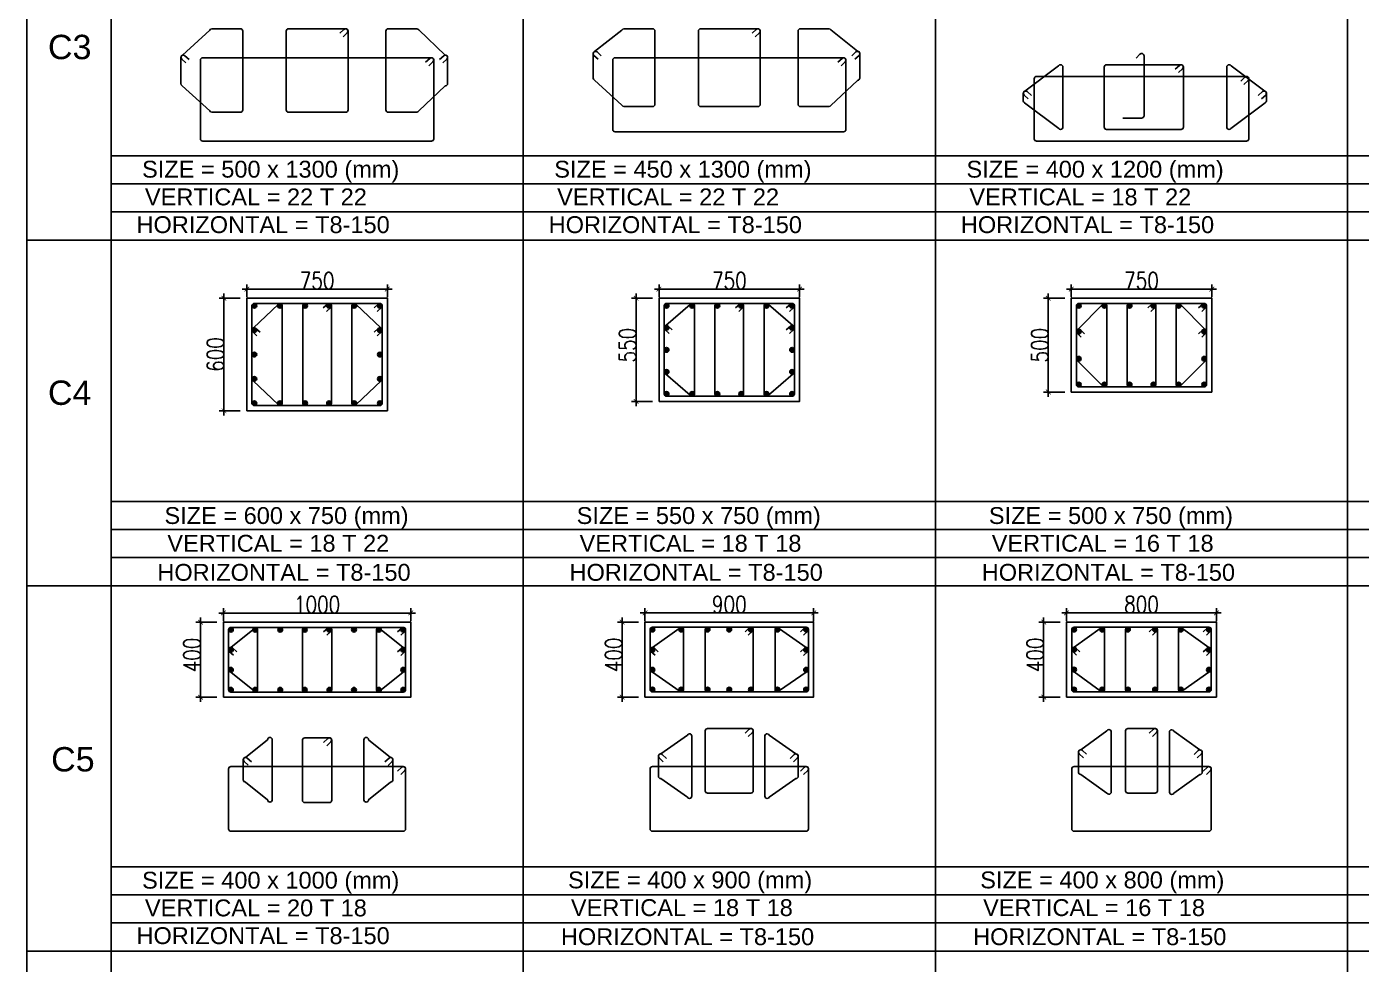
# Model space of a CAD drawing. Header units: millimetres. Extents: x -967280 to 3852, y 2833 to 1955156.
# Drawn here: x -420373 to -413250, y 463104 to 468106 of the extents above; entities that cross this region are included whole.
import ezdxf

# ---------------------------------------------------------------- set-up
doc = ezdxf.new("R2010")
doc.units = ezdxf.units.MM
doc.header["$LTSCALE"] = 1000
doc.header["$PDMODE"] = 35
doc.header["$PDSIZE"] = 25
for name, color, linetype in [('BARS', 1, 'Continuous'), ('S -Beams', 2, 'Continuous'), ('ST-COLUMN', 2, 'Continuous'), ('ST-STEEL', 4, 'Continuous'), ('ST-STEEL MARK', 1, 'Continuous'), ('ST-TEXT', 3, 'Continuous')]:
    doc.layers.add(name, color=color, linetype=linetype)
doc.styles.add('SIMPLEX', font='romans.shx', dxfattribs={"width": 0.8, "height": 90})
doc.styles.add('STRECTURAL', font='arial.ttf')
doc.styles.add('TXT DIM 25', font='arial.ttf')
doc.dimstyles.new('ST- DIM1-25', dxfattribs={"dimscale": 0.025, "dimtxt": 1000, "dimasz": 1000, "dimexe": 1000, "dimexo": 1000, "dimgap": 0.5, "dimtad": 2, "dimdec": 0, "dimrnd": 5, "dimzin": 0, "dimdsep": 46, "dimtxsty": 'TXT DIM 25', "dimblk": 'ARCHTICK', "dimcen": 90, "dimdle": 1000, "dimclrd": 1, "dimclre": 1, "dimclrt": 3, "dimadec": 1, "dimazin": 0, "dimtfac": 1, "dimtdec": 0, "dimtofl": 0, "dimtmove": 0, "dimatfit": 3, "dimfxl": 1, "dimtolj": 1, "dimtzin": 0, "dimarcsym": 0})

# ---------------------------------------------------------------- blocks, each defined once
blk = doc.blocks.new('_ArchTick')
at = {"color": 0, "linetype": 'ByBlock', "const_width": 0.15}
blk.add_lwpolyline([(-0.5, -0.5), (0.5, 0.5)], dxfattribs=at)
blk = doc.blocks.new('*D545')
at = {"color": 1, "lineweight": -2, "transparency": 16777216}
for p, q in [((-417108.2, 464929.9), (-417220.5, 464929.9)), ((-417195.5, 464504.9), (-417195.5, 464954.9)), ((-417108.2, 464529.9), (-417220.5, 464529.9))]:
    blk.add_line(p, q, dxfattribs=at)
at = {"layer": 'Defpoints', "color": 0, "transparency": 16777216}
for p in [(-417195.5, 464929.9), (-417083.2, 464929.9), (-417083.2, 464529.9)]:
    blk.add_point(p, dxfattribs=at)
at = {"color": 1, "lineweight": -2, "transparency": 16777216, "xscale": 25, "yscale": 25, "zscale": 25}
for p, rotation in [((-417195.5, 464929.9), 90), ((-417195.5, 464529.9), 270)]:
    blk.add_blockref('_ArchTick', p, dxfattribs=dict(at, rotation=rotation))
at = {"color": 3, "transparency": 16777216, "insert": (-417240.5, 464754.9), "char_height": 90, "attachment_point": 5, "rotation": 90, "style": 'SIMPLEX'}
blk.add_mtext('\\A1;400', dxfattribs=at)
blk = doc.blocks.new('*D546')
at = {"color": 1, "lineweight": -2, "transparency": 16777216}
for p, q in [((-417073.2, 464935.4), (-417073.2, 465003.9)), ((-416173.2, 464935.4), (-416173.2, 465003.9)), ((-416148.2, 464978.9), (-417098.2, 464978.9))]:
    blk.add_line(p, q, dxfattribs=at)
at = {"layer": 'Defpoints', "color": 0, "transparency": 16777216}
for p in [(-417073.2, 464978.9), (-417073.2, 464910.4), (-416173.2, 464910.4)]:
    blk.add_point(p, dxfattribs=at)
at = {"color": 1, "lineweight": -2, "transparency": 16777216, "xscale": 25, "yscale": 25, "zscale": 25, "rotation": 180}
blk.add_blockref('_ArchTick', (-417073.2, 464978.9), dxfattribs=at)
at = {"color": 1, "lineweight": -2, "transparency": 16777216, "xscale": 25, "yscale": 25, "zscale": 25}
blk.add_blockref('_ArchTick', (-416173.2, 464978.9), dxfattribs=at)
at = {"color": 3, "transparency": 16777216, "insert": (-416623.2, 465023.9), "char_height": 90, "attachment_point": 5, "style": 'SIMPLEX'}
blk.add_mtext('\\A1;900', dxfattribs=at)
blk = doc.blocks.new('D25')
at = {"layer": 'BARS'}
h = blk.add_hatch(color=256, dxfattribs=at)
h.dxf.hatch_style = 1
edge = h.paths.add_edge_path()
edge.add_arc((0, 0), 12.5, 0, 360)
at = {"layer": 'BARS', "color": 1}
blk.add_circle((0, 0), 12.5, dxfattribs=at)
at = {"layer": 'Defpoints'}
for p, q in [((12.5, 0), (-12.5, 0)), ((0, -12.5), (0, 12.5))]:
    blk.add_line(p, q, dxfattribs=at)
at = {"layer": 'ST-STEEL'}
blk.add_circle((0, 0), 12.5, dxfattribs=at)
blk = doc.blocks.new('*D553')
at = {"color": 1, "lineweight": -2, "transparency": 16777216}
for p, q in [((-414858.2, 464929.9), (-414970.5, 464929.9)), ((-414945.5, 464504.9), (-414945.5, 464954.9)), ((-414858.2, 464529.9), (-414970.5, 464529.9))]:
    blk.add_line(p, q, dxfattribs=at)
at = {"layer": 'Defpoints', "color": 0, "transparency": 16777216}
for p in [(-414945.5, 464929.9), (-414833.2, 464929.9), (-414833.2, 464529.9)]:
    blk.add_point(p, dxfattribs=at)
at = {"color": 1, "lineweight": -2, "transparency": 16777216, "xscale": 25, "yscale": 25, "zscale": 25}
for p, rotation in [((-414945.5, 464929.9), 90), ((-414945.5, 464529.9), 270)]:
    blk.add_blockref('_ArchTick', p, dxfattribs=dict(at, rotation=rotation))
at = {"color": 3, "transparency": 16777216, "insert": (-414990.5, 464754.9), "char_height": 90, "attachment_point": 5, "rotation": 90, "style": 'SIMPLEX'}
blk.add_mtext('\\A1;400', dxfattribs=at)
blk = doc.blocks.new('*D554')
at = {"color": 1, "lineweight": -2, "transparency": 16777216}
for p, q in [((-414823.2, 464935.4), (-414823.2, 465003.9)), ((-414023.2, 464935.4), (-414023.2, 465003.9)), ((-413998.2, 464978.9), (-414848.2, 464978.9))]:
    blk.add_line(p, q, dxfattribs=at)
at = {"layer": 'Defpoints', "color": 0, "transparency": 16777216}
for p in [(-414823.2, 464978.9), (-414823.2, 464910.4), (-414023.2, 464910.4)]:
    blk.add_point(p, dxfattribs=at)
at = {"color": 1, "lineweight": -2, "transparency": 16777216, "xscale": 25, "yscale": 25, "zscale": 25, "rotation": 180}
blk.add_blockref('_ArchTick', (-414823.2, 464978.9), dxfattribs=at)
at = {"color": 1, "lineweight": -2, "transparency": 16777216, "xscale": 25, "yscale": 25, "zscale": 25}
blk.add_blockref('_ArchTick', (-414023.2, 464978.9), dxfattribs=at)
at = {"color": 3, "transparency": 16777216, "insert": (-414423.2, 465023.9), "char_height": 90, "attachment_point": 5, "style": 'SIMPLEX'}
blk.add_mtext('\\A1;800', dxfattribs=at)
blk = doc.blocks.new('*D555')
at = {"color": 1, "lineweight": -2, "transparency": 16777216}
for p, q in [((-419358.2, 464929.3), (-419470.5, 464929.3)), ((-419445.5, 464504.3), (-419445.5, 464954.3)), ((-419358.2, 464529.3), (-419470.5, 464529.3))]:
    blk.add_line(p, q, dxfattribs=at)
at = {"layer": 'Defpoints', "color": 0, "transparency": 16777216}
for p in [(-419445.5, 464929.3), (-419333.2, 464929.3), (-419333.2, 464529.3)]:
    blk.add_point(p, dxfattribs=at)
at = {"color": 1, "lineweight": -2, "transparency": 16777216, "xscale": 25, "yscale": 25, "zscale": 25}
for p, rotation in [((-419445.5, 464929.3), 90), ((-419445.5, 464529.3), 270)]:
    blk.add_blockref('_ArchTick', p, dxfattribs=dict(at, rotation=rotation))
at = {"color": 3, "transparency": 16777216, "insert": (-419490.5, 464754.3), "char_height": 90, "attachment_point": 5, "rotation": 90, "style": 'SIMPLEX'}
blk.add_mtext('\\A1;400', dxfattribs=at)
blk = doc.blocks.new('*D556')
at = {"color": 1, "lineweight": -2, "transparency": 16777216}
for p, q in [((-419323.2, 464934.8), (-419323.2, 465003.4)), ((-418323.2, 464934.8), (-418323.2, 465003.4)), ((-418298.2, 464978.4), (-419348.2, 464978.4))]:
    blk.add_line(p, q, dxfattribs=at)
at = {"layer": 'Defpoints', "color": 0, "transparency": 16777216}
for p in [(-419323.2, 464978.4), (-419323.2, 464909.8), (-418323.2, 464909.8)]:
    blk.add_point(p, dxfattribs=at)
at = {"color": 1, "lineweight": -2, "transparency": 16777216, "xscale": 25, "yscale": 25, "zscale": 25, "rotation": 180}
blk.add_blockref('_ArchTick', (-419323.2, 464978.4), dxfattribs=at)
at = {"color": 1, "lineweight": -2, "transparency": 16777216, "xscale": 25, "yscale": 25, "zscale": 25}
blk.add_blockref('_ArchTick', (-418323.2, 464978.4), dxfattribs=at)
at = {"color": 3, "transparency": 16777216, "insert": (-418823.2, 465023.4), "char_height": 90, "attachment_point": 5, "style": 'SIMPLEX'}
blk.add_mtext('\\A1;1000', dxfattribs=at)
blk = doc.blocks.new('*D219')
at = {"color": 1, "lineweight": -2, "transparency": 16777216}
for p, q in [((-419233.2, 466657.4), (-419345.5, 466657.4)), ((-419320.5, 466032.4), (-419320.5, 466682.4)), ((-419233.2, 466057.4), (-419345.5, 466057.4))]:
    blk.add_line(p, q, dxfattribs=at)
at = {"layer": 'Defpoints', "color": 0, "transparency": 16777216}
for p in [(-419320.5, 466657.4), (-419208.2, 466657.4), (-419208.2, 466057.4)]:
    blk.add_point(p, dxfattribs=at)
at = {"color": 1, "lineweight": -2, "transparency": 16777216, "xscale": 25, "yscale": 25, "zscale": 25}
for p, rotation in [((-419320.5, 466657.4), 90), ((-419320.5, 466057.4), 270)]:
    blk.add_blockref('_ArchTick', p, dxfattribs=dict(at, rotation=rotation))
at = {"color": 3, "transparency": 16777216, "insert": (-419365.5, 466357.4), "char_height": 90, "attachment_point": 5, "rotation": 90, "style": 'SIMPLEX'}
blk.add_mtext('\\A1;600', dxfattribs=at)
blk = doc.blocks.new('*D220')
at = {"color": 1, "lineweight": -2, "transparency": 16777216}
for p, q in [((-418423.2, 466706.5), (-419223.2, 466706.5)), ((-419198.2, 466662.9), (-419198.2, 466731.5)), ((-418448.2, 466662.9), (-418448.2, 466731.5))]:
    blk.add_line(p, q, dxfattribs=at)
at = {"layer": 'Defpoints', "color": 0, "transparency": 16777216}
for p in [(-419198.2, 466706.5), (-419198.2, 466637.9), (-418448.2, 466637.9)]:
    blk.add_point(p, dxfattribs=at)
at = {"color": 1, "lineweight": -2, "transparency": 16777216, "xscale": 25, "yscale": 25, "zscale": 25, "rotation": 180}
blk.add_blockref('_ArchTick', (-419198.2, 466706.5), dxfattribs=at)
at = {"color": 1, "lineweight": -2, "transparency": 16777216, "xscale": 25, "yscale": 25, "zscale": 25}
blk.add_blockref('_ArchTick', (-418448.2, 466706.5), dxfattribs=at)
at = {"color": 3, "transparency": 16777216, "insert": (-418823.2, 466751.5), "char_height": 90, "attachment_point": 5, "style": 'SIMPLEX'}
blk.add_mtext('\\A1;750', dxfattribs=at)
blk = doc.blocks.new('*D221')
at = {"color": 1, "lineweight": -2, "transparency": 16777216}
for p, q in [((-417033.2, 466657.4), (-417145.5, 466657.4)), ((-417120.5, 466082.4), (-417120.5, 466682.4)), ((-417033.2, 466107.4), (-417145.5, 466107.4))]:
    blk.add_line(p, q, dxfattribs=at)
at = {"layer": 'Defpoints', "color": 0, "transparency": 16777216}
for p in [(-417120.5, 466657.4), (-417008.2, 466657.4), (-417008.2, 466107.4)]:
    blk.add_point(p, dxfattribs=at)
at = {"color": 1, "lineweight": -2, "transparency": 16777216, "xscale": 25, "yscale": 25, "zscale": 25}
for p, rotation in [((-417120.5, 466657.4), 90), ((-417120.5, 466107.4), 270)]:
    blk.add_blockref('_ArchTick', p, dxfattribs=dict(at, rotation=rotation))
at = {"color": 3, "transparency": 16777216, "insert": (-417165.5, 466407.4), "char_height": 90, "attachment_point": 5, "rotation": 90, "style": 'SIMPLEX'}
blk.add_mtext('\\A1;550', dxfattribs=at)
blk = doc.blocks.new('*D222')
at = {"color": 1, "lineweight": -2, "transparency": 16777216}
for p, q in [((-416223.2, 466706.5), (-417023.2, 466706.5)), ((-416998.2, 466662.9), (-416998.2, 466731.5)), ((-416248.2, 466662.9), (-416248.2, 466731.5))]:
    blk.add_line(p, q, dxfattribs=at)
at = {"layer": 'Defpoints', "color": 0, "transparency": 16777216}
for p in [(-416998.2, 466706.5), (-416998.2, 466637.9), (-416248.2, 466637.9)]:
    blk.add_point(p, dxfattribs=at)
at = {"color": 1, "lineweight": -2, "transparency": 16777216, "xscale": 25, "yscale": 25, "zscale": 25, "rotation": 180}
blk.add_blockref('_ArchTick', (-416998.2, 466706.5), dxfattribs=at)
at = {"color": 1, "lineweight": -2, "transparency": 16777216, "xscale": 25, "yscale": 25, "zscale": 25}
blk.add_blockref('_ArchTick', (-416248.2, 466706.5), dxfattribs=at)
at = {"color": 3, "transparency": 16777216, "insert": (-416623.2, 466751.5), "char_height": 90, "attachment_point": 5, "style": 'SIMPLEX'}
blk.add_mtext('\\A1;750', dxfattribs=at)
blk = doc.blocks.new('*D223')
at = {"color": 1, "lineweight": -2, "transparency": 16777216}
for p, q in [((-414833.2, 466657.4), (-414945.5, 466657.4)), ((-414920.5, 466132.4), (-414920.5, 466682.4)), ((-414833.2, 466157.4), (-414945.5, 466157.4))]:
    blk.add_line(p, q, dxfattribs=at)
at = {"layer": 'Defpoints', "color": 0, "transparency": 16777216}
for p in [(-414920.5, 466657.4), (-414808.2, 466657.4), (-414808.2, 466157.4)]:
    blk.add_point(p, dxfattribs=at)
at = {"color": 1, "lineweight": -2, "transparency": 16777216, "xscale": 25, "yscale": 25, "zscale": 25}
for p, rotation in [((-414920.5, 466657.4), 90), ((-414920.5, 466157.4), 270)]:
    blk.add_blockref('_ArchTick', p, dxfattribs=dict(at, rotation=rotation))
at = {"color": 3, "transparency": 16777216, "insert": (-414965.5, 466407.4), "char_height": 90, "attachment_point": 5, "rotation": 90, "style": 'SIMPLEX'}
blk.add_mtext('\\A1;500', dxfattribs=at)
blk = doc.blocks.new('*D224')
at = {"color": 1, "lineweight": -2, "transparency": 16777216}
for p, q in [((-414023.2, 466706.5), (-414823.2, 466706.5)), ((-414798.2, 466662.9), (-414798.2, 466731.5)), ((-414048.2, 466662.9), (-414048.2, 466731.5))]:
    blk.add_line(p, q, dxfattribs=at)
at = {"layer": 'Defpoints', "color": 0, "transparency": 16777216}
for p in [(-414798.2, 466706.5), (-414798.2, 466637.9), (-414048.2, 466637.9)]:
    blk.add_point(p, dxfattribs=at)
at = {"color": 1, "lineweight": -2, "transparency": 16777216, "xscale": 25, "yscale": 25, "zscale": 25, "rotation": 180}
blk.add_blockref('_ArchTick', (-414798.2, 466706.5), dxfattribs=at)
at = {"color": 1, "lineweight": -2, "transparency": 16777216, "xscale": 25, "yscale": 25, "zscale": 25}
blk.add_blockref('_ArchTick', (-414048.2, 466706.5), dxfattribs=at)
at = {"color": 3, "transparency": 16777216, "insert": (-414423.2, 466751.5), "char_height": 90, "attachment_point": 5, "style": 'SIMPLEX'}
blk.add_mtext('\\A1;750', dxfattribs=at)

msp = doc.modelspace()

# ---------------------------------------------------------------- linework, layer by layer
at = {"layer": 'S -Beams', "color": 4, "ltscale": 30}
for points in [[(-415054.2, 467751.6), (-415054.2, 467711.2, 0.284178), (-415048, 467700.2), (-414865.1, 467563.6, 0.243217), (-414854.9, 467558.3, 0.414214), (-414842.4, 467570.8), (-414842.4, 467891, 0.414242), (-414854.9, 467903.5, 0.252519), (-414865.4, 467897.9), (-415046.2, 467762.7, 0.323602), (-415054.2, 467750.4), (-415054.2, 467711.6)], [(-413756.5, 467751.6), (-413756.5, 467711.2, -0.284178), (-413762.8, 467700.2), (-413945.6, 467563.6, -0.243217), (-413955.8, 467558.3, -0.414214), (-413968.3, 467570.8), (-413968.3, 467891, -0.414242), (-413955.8, 467903.5, -0.252519), (-413945.4, 467897.9), (-413764.5, 467762.7, -0.323602), (-413756.5, 467750.4), (-413756.5, 467711.6)], [(-419170.7, 466488), (-419170.7, 466227.6, 0.284178), (-419164.4, 466216.6), (-419031.6, 466090, 0.243217), (-419021.4, 466084.7, 0.414214), (-419008.9, 466097.2), (-419008.9, 466617.4, 0.414242), (-419021.4, 466629.9, 0.252519), (-419031.9, 466624.3), (-419162.7, 466499.1, 0.323602), (-419170.7, 466486.8), (-419170.7, 466228.1)], [(-418475.7, 466488), (-418475.7, 466227.6, -0.284178), (-418481.9, 466216.6), (-418614.8, 466090, -0.243217), (-418625, 466084.7, -0.414214), (-418637.5, 466097.2), (-418637.5, 466617.4, -0.414242), (-418625, 466629.9, -0.252519), (-418614.5, 466624.3), (-418483.7, 466499.1, -0.323602), (-418475.7, 466486.8), (-418475.7, 466228.1)], [(-416970.7, 466500.5), (-416970.7, 466265.1, 0.284178), (-416964.4, 466254.1), (-416831.6, 466140, 0.243217), (-416821.4, 466134.7, 0.414214), (-416808.9, 466147.2), (-416808.9, 466617.4, 0.414242), (-416821.4, 466629.9, 0.252519), (-416831.9, 466624.3), (-416962.7, 466511.6, 0.323602), (-416970.7, 466499.3), (-416970.7, 466265.6)], [(-416275.7, 466500.5), (-416275.7, 466265.1, -0.284178), (-416281.9, 466254.1), (-416414.8, 466140, -0.243217), (-416425, 466134.7, -0.414214), (-416437.5, 466147.2), (-416437.5, 466617.4, -0.414242), (-416425, 466629.9, -0.252519), (-416414.5, 466624.3), (-416283.7, 466511.6, -0.323602), (-416275.7, 466499.3), (-416275.7, 466265.6)], [(-414770.7, 466480.5), (-414770.7, 466335.1, 0.284178), (-414764.4, 466324.1), (-414631.6, 466190, 0.243217), (-414621.4, 466184.7, 0.414214), (-414608.9, 466197.2), (-414608.9, 466617.4, 0.414242), (-414621.4, 466629.9, 0.252519), (-414631.9, 466624.3), (-414762.7, 466491.6, 0.323602), (-414770.7, 466479.3), (-414770.7, 466335.6)], [(-414075.7, 466480.5), (-414075.7, 466335.1, -0.284178), (-414081.9, 466324.1), (-414214.8, 466190, -0.243217), (-414225, 466184.7, -0.414214), (-414237.5, 466197.2), (-414237.5, 466617.4, -0.414242), (-414225, 466629.9, -0.252519), (-414214.5, 466624.3), (-414083.7, 466491.6, -0.323602), (-414075.7, 466479.3), (-414075.7, 466335.6)], [(-419295.7, 464783.3), (-419295.7, 464676.2, 0.436693), (-419283.2, 464663.7), (-419165.7, 464569.1, 0.414214), (-419153.2, 464556.6, 0.414214), (-419140.7, 464569.1), (-419140.7, 464889.3, 0.414242), (-419153.2, 464901.8, 0.414185), (-419165.7, 464889.3), (-419283.2, 464795.1, 0.429237), (-419295.7, 464782), (-419295.7, 464676.6)], [(-418350.7, 464782.9), (-418350.7, 464675.8, -0.436693), (-418363.2, 464663.3), (-418480.7, 464568.7, -0.414214), (-418493.2, 464556.2, -0.414214), (-418505.7, 464568.7), (-418505.7, 464888.9, -0.414242), (-418493.2, 464901.4, -0.414185), (-418480.7, 464888.9), (-418363.2, 464794.7, -0.429237), (-418350.7, 464781.6), (-418350.7, 464676.2)], [(-417045.7, 464783.3), (-417045.7, 464676.2, 0.436693), (-417033.2, 464663.7), (-416890.5, 464563.5, 0.265774), (-416879.7, 464557.4, 0.414214), (-416867.2, 464569.9), (-416867.2, 464890.1, 0.414242), (-416879.7, 464902.6, 0.302094), (-416891, 464895.3), (-417033.2, 464795.1, 0.429237), (-417045.7, 464782), (-417045.7, 464676.6)], [(-416200.7, 464782.9), (-416200.7, 464675.8, -0.436693), (-416213.2, 464663.3), (-416355.4, 464564.3, -0.280161), (-416366.4, 464557.4, -0.388455), (-416379.1, 464568.7), (-416379.1, 464888.9, -0.430911), (-416366.8, 464902.4, -0.337401), (-416355.4, 464894.5), (-416213.2, 464794.7, -0.429237), (-416200.7, 464781.6), (-416200.7, 464676.2)], [(-414795.7, 464783.8), (-414795.7, 464676.8, 0.436693), (-414783.2, 464664.3), (-414643.7, 464564.1, 0.265774), (-414633, 464558, 0.414214), (-414620.5, 464570.5), (-414620.5, 464890.7, 0.414242), (-414633, 464903.2, 0.302094), (-414644.2, 464895.9), (-414783.2, 464795.7, 0.429237), (-414795.7, 464782.6), (-414795.7, 464677.2)], [(-414050.7, 464782.9), (-414050.7, 464675.8, -0.436693), (-414063.2, 464663.3), (-414202, 464564.3, -0.280161), (-414213, 464557.4, -0.388455), (-414225.7, 464568.7), (-414225.7, 464888.9, -0.430911), (-414213.4, 464902.4, -0.337401), (-414202, 464894.5), (-414063.2, 464794.7, -0.429237), (-414050.7, 464781.6), (-414050.7, 464676.2)], [(-414759.6, 464237.2), (-414759.6, 464130.1, 0.436693), (-414747.1, 464117.6), (-414607.7, 464017.5, 0.265774), (-414596.9, 464011.3, 0.414214), (-414584.4, 464023.8), (-414584.4, 464344, 0.414242), (-414596.9, 464356.5, 0.302094), (-414608.1, 464349.3), (-414747.1, 464249.1, 0.429237), (-414759.6, 464235.9), (-414759.6, 464130.6)], [(-414099.2, 464236.2), (-414099.2, 464129.1, -0.436693), (-414111.7, 464116.6), (-414250.5, 464017.7, -0.280161), (-414261.5, 464010.7, -0.388455), (-414274.2, 464022.1), (-414274.2, 464342.3, -0.430911), (-414261.9, 464355.7, -0.337401), (-414250.5, 464347.8), (-414111.7, 464248.1, -0.429237), (-414099.2, 464235), (-414099.2, 464129.6)], [(-419217.2, 464196.4), (-419217.2, 464089.3, 0.436693), (-419204.7, 464076.8), (-419087.2, 463982.2, 0.414214), (-419074.7, 463969.7, 0.414214), (-419062.2, 463982.2), (-419062.2, 464302.4, 0.414242), (-419074.7, 464314.9, 0.414185), (-419087.2, 464302.4), (-419204.7, 464208.2, 0.429237), (-419217.2, 464195.1), (-419217.2, 464089.7)], [(-418418.4, 464195.9), (-418418.4, 464088.9, -0.436693), (-418430.9, 464076.4), (-418548.4, 463981.8, -0.414214), (-418560.9, 463969.3, -0.414214), (-418573.4, 463981.8), (-418573.4, 464302, -0.414242), (-418560.9, 464314.5, -0.414185), (-418548.4, 464302), (-418430.9, 464207.8, -0.429237), (-418418.4, 464194.7), (-418418.4, 464089.3)], [(-417001.7, 464215.2), (-417001.7, 464108.1, 0.436693), (-416989.3, 464095.6), (-416846.6, 463995.5, 0.265774), (-416835.8, 463989.3, 0.414214), (-416823.3, 464001.8), (-416823.3, 464322, 0.414242), (-416835.8, 464334.5, 0.302094), (-416847.1, 464327.2), (-416989.3, 464227.1, 0.429237), (-417001.7, 464213.9), (-417001.7, 464108.5)], [(-416255.2, 464214.8), (-416255.2, 464107.7, -0.436693), (-416267.7, 464095.2), (-416410, 463996.3, -0.280161), (-416421, 463989.3, -0.388455), (-416433.7, 464000.6), (-416433.7, 464320.8, -0.430911), (-416421.3, 464334.3, -0.337401), (-416410, 464326.4), (-416267.7, 464226.7, -0.429237), (-416255.2, 464213.5), (-416255.2, 464108.1)]]:
    msp.add_lwpolyline(points, format="xyb", dxfattribs=at)
at = {"layer": 'ST-COLUMN'}
for points in [[(-419198.2, 466057.4), (-418448.2, 466057.4), (-418448.2, 466657.4), (-419198.2, 466657.4)], [(-416998.2, 466107.4), (-416248.2, 466107.4), (-416248.2, 466657.4), (-416998.2, 466657.4)], [(-414798.2, 466157.4), (-414048.2, 466157.4), (-414048.2, 466657.4), (-414798.2, 466657.4)], [(-419323.2, 464529.3), (-418323.2, 464529.3), (-418323.2, 464929.3), (-419323.2, 464929.3)], [(-417073.2, 464529.9), (-416173.2, 464529.9), (-416173.2, 464929.9), (-417073.2, 464929.9)], [(-414823.2, 464529.9), (-414023.2, 464529.9), (-414023.2, 464929.9), (-414823.2, 464929.9)]]:
    msp.add_lwpolyline(points, close=True, dxfattribs=at)
at = {"layer": 'ST-STEEL', "ltscale": 30}
for points in [[(-419549.7, 467942.6), (-419549.7, 467802.6, 0.271595), (-419543.3, 467791.7), (-419396, 467657.3, 0.288953), (-419384.7, 467650.1), (-419232.4, 467650.1, 0.414214), (-419219.9, 467662.6), (-419219.9, 468082.6, 0.414214), (-419232.4, 468095.1), (-419384.7, 468095.1, 0.301014), (-419396.2, 468087.4), (-419542.3, 467954, 0.296447), (-419549.7, 467942.6)], [(-418126.5, 467942.6), (-418126.5, 467802.6, -0.414214), (-418139, 467790.1), (-418280.5, 467656.7, -0.274296), (-418291.4, 467650.1), (-418443.7, 467650.1, -0.414214), (-418456.2, 467662.6), (-418456.2, 468082.6, -0.414214), (-418443.7, 468095.1), (-418291.4, 468095.1, -0.265293), (-418280.7, 468088.9), (-418139, 467955.1, -0.414214), (-418126.5, 467942.6)], [(-417349.7, 467962.6), (-417349.7, 467832.6, 0.271595), (-417343.3, 467821.7), (-417196, 467687.3, 0.288953), (-417184.7, 467680.1), (-417032.4, 467680.1, 0.414214), (-417019.9, 467692.6), (-417019.9, 468082.6, 0.414214), (-417032.4, 468095.1), (-417184.7, 468095.1, 0.301014), (-417196.2, 468087.4), (-417342.3, 467974, 0.296447), (-417349.7, 467962.6)], [(-415926.5, 467962.6), (-415926.5, 467832.6, -0.414214), (-415939, 467820.1), (-416080.5, 467686.7, -0.274296), (-416091.4, 467680.1), (-416243.7, 467680.1, -0.414214), (-416256.2, 467692.6), (-416256.2, 468082.6, -0.414214), (-416243.7, 468095.1), (-416091.4, 468095.1, -0.265293), (-416080.7, 468088.9), (-415939, 467975.1, -0.414214), (-415926.5, 467962.6)], [(-414452.3, 467937.7), (-414431.5, 467960, -0.675243), (-414409.9, 467951.4), (-414409.9, 467631.4, -0.414214), (-414422.4, 467618.9), (-414522.4, 467618.9)]]:
    msp.add_lwpolyline(points, format="xyb", dxfattribs=at)
for points in [[(-418975.7, 468095.1), (-418670.7, 468095.1, -0.414214), (-418658.2, 468082.6), (-418658.2, 467662.6, -0.414214), (-418670.7, 467650.1), (-418975.7, 467650.1, -0.414214), (-418988.2, 467662.6), (-418988.2, 468082.6, -0.414214)], [(-416775.7, 468095.1), (-416470.7, 468095.1, -0.414214), (-416458.2, 468082.6), (-416458.2, 467692.6, -0.414214), (-416470.7, 467680.1), (-416775.7, 467680.1, -0.414214), (-416788.2, 467692.6), (-416788.2, 468082.6, -0.414214)], [(-414609.9, 467903.5), (-414212, 467903.5, -0.414214), (-414199.5, 467891), (-414199.5, 467571, -0.414214), (-414212, 467558.5), (-414609.9, 467558.5, -0.414214), (-414622.4, 467571), (-414622.4, 467891, -0.414214)], [(-418887.1, 466629.9), (-418759.3, 466629.9, -0.414214), (-418746.8, 466617.4), (-418746.8, 466097.4, -0.414214), (-418759.3, 466084.9), (-418887.1, 466084.9, -0.414214), (-418899.6, 466097.4), (-418899.6, 466617.4, -0.414214)], [(-416687.1, 466629.9), (-416559.3, 466629.9, -0.414214), (-416546.8, 466617.4), (-416546.8, 466147.4, -0.414214), (-416559.3, 466134.9), (-416687.1, 466134.9, -0.414214), (-416699.6, 466147.4), (-416699.6, 466617.4, -0.414214)], [(-414487.1, 466629.9), (-414359.3, 466629.9, -0.414214), (-414346.8, 466617.4), (-414346.8, 466197.4, -0.414214), (-414359.3, 466184.9), (-414487.1, 466184.9, -0.414214), (-414499.6, 466197.4), (-414499.6, 466617.4, -0.414214)], [(-418888.9, 464901.8), (-418757.5, 464901.8, -0.414214), (-418745, 464889.3), (-418745, 464569.3, -0.414214), (-418757.5, 464556.8), (-418888.9, 464556.8, -0.414214), (-418901.4, 464569.3), (-418901.4, 464889.3, -0.414214)], [(-416738.8, 464902.4), (-416507.6, 464902.4, -0.414214), (-416495.1, 464889.9), (-416495.1, 464569.9, -0.414214), (-416507.6, 464557.4), (-416738.8, 464557.4, -0.414214), (-416751.3, 464569.9), (-416751.3, 464889.9, -0.414214)], [(-414495.4, 464902.4), (-414350.9, 464902.4, -0.414214), (-414338.4, 464889.9), (-414338.4, 464569.9, -0.414214), (-414350.9, 464557.4), (-414495.4, 464557.4, -0.414214), (-414507.9, 464569.9), (-414507.9, 464889.9, -0.414214)], [(-416738.8, 464362.3), (-416507.6, 464362.3, -0.414214), (-416495.1, 464349.8), (-416495.1, 464029.8, -0.414214), (-416507.6, 464017.3), (-416738.8, 464017.3, -0.414214), (-416751.3, 464029.8), (-416751.3, 464349.8, -0.414214)], [(-414495.4, 464362.3), (-414350.9, 464362.3, -0.414214), (-414338.4, 464349.8), (-414338.4, 464029.8, -0.414214), (-414350.9, 464017.3), (-414495.4, 464017.3, -0.414214), (-414507.9, 464029.8), (-414507.9, 464349.8, -0.414214)], [(-418888.9, 464312.2), (-418757.5, 464312.2, -0.414214), (-418745, 464299.7), (-418745, 463979.7, -0.414214), (-418757.5, 463967.2), (-418888.9, 463967.2, -0.414214), (-418901.4, 463979.7), (-418901.4, 464299.7, -0.414214)]]:
    msp.add_lwpolyline(points, format="xyb", close=True, dxfattribs=at)
at = {"layer": 'ST-STEEL'}
for points in [[(-418684.9, 468052.8), (-418662.7, 468073.4, 1.002678), (-418679.7, 468091.7), (-418701.9, 468071.1)], [(-416484.9, 468052.8), (-416462.7, 468073.4, 1.002678), (-416479.7, 468091.7), (-416501.9, 468071.1)], [(-419523.5, 467912.8), (-419545.7, 467933.4, -1.002678), (-419528.6, 467951.7), (-419506.5, 467931.1)], [(-418226.9, 467898.4), (-418204.7, 467919, 1.002678), (-418221.7, 467937.3), (-418243.9, 467916.6)], [(-418152.7, 467912.8), (-418130.5, 467933.4, 1.002678), (-418147.5, 467951.7), (-418169.7, 467931.1)], [(-417323.5, 467932.8), (-417345.7, 467953.4, -1.002678), (-417328.6, 467971.7), (-417306.5, 467951.1)], [(-416026.9, 467898.4), (-416004.7, 467919, 1.002678), (-416021.7, 467937.3), (-416043.9, 467916.6)], [(-415952.7, 467932.8), (-415930.5, 467953.4, 1.002678), (-415947.5, 467971.7), (-415969.7, 467951.1)], [(-414226.2, 467861.2), (-414204, 467881.8, 1.002678), (-414221, 467900.1), (-414243.2, 467879.5)], [(-413876.9, 467798.4), (-413854.7, 467819, 1.002678), (-413871.7, 467837.3), (-413893.9, 467816.6)], [(-415028, 467721.2), (-415050.2, 467741.8, -1.002678), (-415033.2, 467760.1), (-415011, 467739.5)], [(-413782.7, 467721.2), (-413760.5, 467741.8, 1.002678), (-413777.6, 467760.1), (-413799.7, 467739.5)], [(-418773, 466587.6), (-418750.8, 466608.2, 1.002678), (-418767.8, 466626.5), (-418790, 466605.9)], [(-418501.9, 466587.6), (-418479.7, 466608.3, 1.002678), (-418496.7, 466626.5), (-418518.9, 466605.9)], [(-416573, 466587.6), (-416550.8, 466608.2, 1.002678), (-416567.8, 466626.5), (-416590, 466605.9)], [(-416301.9, 466587.6), (-416279.7, 466608.3, 1.002678), (-416296.7, 466626.5), (-416318.9, 466605.9)], [(-414373, 466587.6), (-414350.8, 466608.2, 1.002678), (-414367.8, 466626.5), (-414390, 466605.9)], [(-414101.9, 466587.6), (-414079.7, 466608.3, 1.002678), (-414096.7, 466626.5), (-414118.9, 466605.9)], [(-419144.5, 466457.6), (-419166.7, 466478.3, -1.002678), (-419149.7, 466496.5), (-419127.5, 466475.9)], [(-418501.9, 466457.6), (-418479.7, 466478.3, 1.002678), (-418496.7, 466496.5), (-418518.9, 466475.9)], [(-416944.5, 466470.1), (-416966.7, 466490.8, -1.002678), (-416949.7, 466509), (-416927.5, 466488.4)], [(-416301.9, 466470.1), (-416279.7, 466490.8, 1.002678), (-416296.7, 466509), (-416318.9, 466488.4)], [(-414744.5, 466450.1), (-414766.7, 466470.8, -1.002678), (-414749.7, 466489), (-414727.5, 466468.4)], [(-414101.9, 466450.1), (-414079.7, 466470.8, 1.002678), (-414096.7, 466489), (-414118.9, 466468.4)], [(-418771.6, 464859.5), (-418749.5, 464880.1, 1.002678), (-418766.5, 464898.4), (-418788.7, 464877.8)], [(-418376.9, 464859.5), (-418354.7, 464880.1, 1.002678), (-418371.7, 464898.4), (-418393.9, 464877.8)], [(-416521.8, 464860.1), (-416499.6, 464880.7, 1.002678), (-416516.6, 464899), (-416538.8, 464878.4)], [(-416226.9, 464860.1), (-416204.7, 464880.7, 1.002678), (-416221.7, 464899), (-416243.9, 464878.4)], [(-414365.1, 464860.1), (-414342.9, 464880.7, 1.002678), (-414359.9, 464899), (-414382.1, 464878.4)], [(-414076.9, 464860.1), (-414054.7, 464880.7, 1.002678), (-414071.7, 464899), (-414093.9, 464878.4)], [(-419269.5, 464752.8), (-419291.7, 464773.5, -1.002678), (-419274.7, 464791.8), (-419252.5, 464771.1)], [(-418376.9, 464752.4), (-418354.7, 464773.1, 1.002678), (-418371.7, 464791.4), (-418393.9, 464770.7)], [(-417019.5, 464752.8), (-417041.7, 464773.5, -1.002678), (-417024.7, 464791.8), (-417002.5, 464771.1)], [(-416226.9, 464752.4), (-416204.7, 464773.1, 1.002678), (-416221.7, 464791.4), (-416243.9, 464770.7)], [(-414769.5, 464753.4), (-414791.7, 464774, -1.002678), (-414774.7, 464792.3), (-414752.5, 464771.7)], [(-414076.9, 464752.4), (-414054.7, 464773.1, 1.002678), (-414071.7, 464791.4), (-414093.9, 464770.7)], [(-416521.8, 464319.9), (-416499.6, 464340.6, 1.002678), (-416516.6, 464358.9), (-416538.8, 464338.2)], [(-414365.1, 464319.9), (-414342.9, 464340.6, 1.002678), (-414359.9, 464358.9), (-414382.1, 464338.2)], [(-418771.6, 464269.9), (-418749.5, 464290.6, 1.002678), (-418766.5, 464308.9), (-418788.7, 464288.2)], [(-416975.6, 464184.7), (-416997.7, 464205.4, -1.002678), (-416980.7, 464223.7), (-416958.5, 464203)], [(-416281.4, 464184.3), (-416259.2, 464205, 1.002678), (-416276.2, 464223.3), (-416298.4, 464202.6)], [(-414733.4, 464206.7), (-414755.6, 464227.4, -1.002678), (-414738.6, 464245.7), (-414716.4, 464225)], [(-414125.4, 464205.8), (-414103.2, 464226.4, 1.002678), (-414120.2, 464244.7), (-414142.4, 464224.1)], [(-419191, 464165.9), (-419213.2, 464186.6, -1.002678), (-419196.2, 464204.9), (-419174, 464184.2)], [(-418444.6, 464165.5), (-418422.4, 464186.2, 1.002678), (-418439.4, 464204.5), (-418461.6, 464183.8)], [(-418376.9, 464116.8), (-418354.7, 464137.4, 1.002678), (-418371.7, 464155.7), (-418393.9, 464135.1)], [(-416226.9, 464116.8), (-416204.7, 464137.4, 1.002678), (-416221.7, 464155.7), (-416243.9, 464135.1)], [(-414076.9, 464116.8), (-414054.7, 464137.4, 1.002678), (-414071.7, 464155.7), (-414093.9, 464135.1)]]:
    msp.add_lwpolyline(points, format="xyb", dxfattribs=at)
for points in [[(-419433.2, 467495.7), (-418213.2, 467495.7, 0.414214), (-418200.7, 467508.2), (-418200.7, 467928.2, 0.414214), (-418213.2, 467940.7), (-419433.2, 467940.7, 0.414214), (-419445.7, 467928.2), (-419445.7, 467508.2, 0.414214)], [(-417233.2, 467545.7), (-416013.2, 467545.7, 0.414214), (-416000.7, 467558.2), (-416000.7, 467928.2, 0.414214), (-416013.2, 467940.7), (-417233.2, 467940.7, 0.414214), (-417245.7, 467928.2), (-417245.7, 467558.2, 0.414214)], [(-414983.2, 467495.7), (-413863.2, 467495.7, 0.414214), (-413850.7, 467508.2), (-413850.7, 467828.2, 0.414214), (-413863.2, 467840.7), (-414983.2, 467840.7, 0.414214), (-414995.7, 467828.2), (-414995.7, 467508.2, 0.414214)], [(-419158.2, 466084.9), (-418488.2, 466084.9, 0.414214), (-418475.7, 466097.4), (-418475.7, 466617.4, 0.414214), (-418488.2, 466629.9), (-419158.2, 466629.9, 0.414214), (-419170.7, 466617.4), (-419170.7, 466097.4, 0.414214)], [(-416958.2, 466134.9), (-416288.2, 466134.9, 0.414214), (-416275.7, 466147.4), (-416275.7, 466617.4, 0.414214), (-416288.2, 466629.9), (-416958.2, 466629.9, 0.414214), (-416970.7, 466617.4), (-416970.7, 466147.4, 0.414214)], [(-414758.2, 466184.9), (-414088.2, 466184.9, 0.414214), (-414075.7, 466197.4), (-414075.7, 466617.4, 0.414214), (-414088.2, 466629.9), (-414758.2, 466629.9, 0.414214), (-414770.7, 466617.4), (-414770.7, 466197.4, 0.414214)], [(-419283.2, 464556.8), (-418363.2, 464556.8, 0.414214), (-418350.7, 464569.3), (-418350.7, 464889.3, 0.414214), (-418363.2, 464901.8), (-419283.2, 464901.8, 0.414214), (-419295.7, 464889.3), (-419295.7, 464569.3, 0.414214)], [(-417033.2, 464557.4), (-416213.2, 464557.4, 0.414214), (-416200.7, 464569.9), (-416200.7, 464889.9, 0.414214), (-416213.2, 464902.4), (-417033.2, 464902.4, 0.414214), (-417045.7, 464889.9), (-417045.7, 464569.9, 0.414214)], [(-414783.2, 464557.4), (-414063.2, 464557.4, 0.414214), (-414050.7, 464569.9), (-414050.7, 464889.9, 0.414214), (-414063.2, 464902.4), (-414783.2, 464902.4, 0.414214), (-414795.7, 464889.9), (-414795.7, 464569.9, 0.414214)], [(-419283.2, 463814.1), (-418363.2, 463814.1, 0.414214), (-418350.7, 463826.6), (-418350.7, 464146.6, 0.414214), (-418363.2, 464159.1), (-419283.2, 464159.1, 0.414214), (-419295.7, 464146.6), (-419295.7, 463826.6, 0.414214)], [(-417033.2, 463814.1), (-416213.2, 463814.1, 0.414214), (-416200.7, 463826.6), (-416200.7, 464146.6, 0.414214), (-416213.2, 464159.1), (-417033.2, 464159.1, 0.414214), (-417045.7, 464146.6), (-417045.7, 463826.6, 0.414214)], [(-414783.2, 463814.1), (-414063.2, 463814.1, 0.414214), (-414050.7, 463826.6), (-414050.7, 464146.6, 0.414214), (-414063.2, 464159.1), (-414783.2, 464159.1, 0.414214), (-414795.7, 464146.6), (-414795.7, 463826.6, 0.414214)]]:
    msp.add_lwpolyline(points, format="xyb", close=True, dxfattribs=at)
at = {"layer": 'ST-STEEL MARK', "color": 0}
for p, q in [((-420373.2, 450065.3), (-420373.2, 472903.4)), ((-419923.2, 450065.3), (-419923.2, 472903.4)), ((-417723.2, 456473.6), (-417723.2, 472903.4)), ((-417723.2, 450065.3), (-417723.2, 472903.4)), ((-415523.2, 453708.8), (-415523.2, 472903.4)), ((-415523.2, 450065.3), (-415523.2, 472903.4)), ((-413323.2, 450065.3), (-413323.2, 472903.4)), ((-420373.2, 466967.9), (-406196.8, 466967.9)), ((-420373.2, 465123.7), (-406196.8, 465123.7)), ((-420373.2, 463174.9), (-406196.8, 463174.9))]:
    msp.add_line(p, q, dxfattribs=at)
at = {"layer": 'ST-STEEL MARK'}
for p, q in [((-419923.2, 467417.9), (-406196.8, 467417.9)), ((-419923.2, 467267.9), (-406196.8, 467267.9)), ((-419923.2, 467117.9), (-406196.8, 467117.9)), ((-419923.2, 465573.7), (-406196.8, 465573.7)), ((-419923.2, 465423.7), (-406196.8, 465423.7)), ((-419923.2, 465273.7), (-406196.8, 465273.7)), ((-419923.2, 463624.9), (-406196.8, 463624.9)), ((-419923.2, 463474.9), (-406196.8, 463474.9)), ((-419923.2, 463324.9), (-406196.8, 463324.9))]:
    msp.add_line(p, q, dxfattribs=at)

# ---------------------------------------------------------------- block references
at = {"layer": 'ST-STEEL', "color": 0}
for p, rotation in [((-419158.2, 466617.4), 270), ((-419021.4, 466617.4), 90.00000000000001), ((-418887.1, 466617.4), 90.00000000000001), ((-418759.3, 466617.4), 90.00000000000001), ((-418625, 466617.4), 90.00000000000001), ((-416958.2, 466617.4), 270), ((-416821.4, 466617.4), 90.00000000000001), ((-416687.1, 466617.4), 90.00000000000001), ((-416559.3, 466617.4), 90.00000000000001), ((-416425, 466617.4), 90.00000000000001), ((-414758.2, 466617.4), 270), ((-414621.4, 466617.4), 90.00000000000001), ((-414487.1, 466617.4), 90.00000000000001), ((-414359.3, 466617.4), 90.00000000000001), ((-414225, 466617.4), 90.00000000000001), ((-419158.2, 466487.4), 90.00000000000001), ((-416958.2, 466499.9), 90.00000000000001), ((-414758.2, 466479.9), 90.00000000000001), ((-419158.2, 466357.4), 90.00000000000001), ((-416958.2, 466382.4), 90.00000000000001), ((-414758.2, 466334.9), 90.00000000000001), ((-419158.2, 466227.4), 90.00000000000001), ((-416958.2, 466264.9), 90.00000000000001), ((-414088.2, 466197.4), 90.00000000000001), ((-416288.2, 466147.4), 90.00000000000001), ((-418488.2, 466097.4), 90.00000000000001), ((-419283.2, 464889.3), 270), ((-419153.3, 464889.3), 90.00000000000001), ((-419020.1, 464889.3), 90.00000000000001), ((-418888.9, 464889.3), 90.00000000000001), ((-418757.5, 464889.3), 90.00000000000001), ((-418626.3, 464889.3), 90.00000000000001), ((-418493.4, 464889.3), 90.00000000000001), ((-417033.2, 464889.9), 270), ((-416879.7, 464889.9), 90.00000000000001), ((-416738.8, 464889.9), 90.00000000000001), ((-416623.2, 464889.9), 90.00000000000001), ((-416507.6, 464889.9), 90.00000000000001), ((-416366.6, 464889.9), 90.00000000000001), ((-414783.2, 464889.9), 270), ((-414633.1, 464889.9), 90.00000000000001), ((-414495.4, 464889.9), 90.00000000000001), ((-414350.9, 464889.9), 90.00000000000001), ((-414213.3, 464889.9), 90.00000000000001), ((-418363.2, 464782.2), 180), ((-416213.2, 464782.2), 180), ((-414063.2, 464782.2), 180), ((-418363.2, 464675.6), 180), ((-416213.2, 464675.6), 180), ((-414063.2, 464675.6), 180), ((-418363.2, 464569.3), 90.00000000000001), ((-416213.2, 464569.9), 90.00000000000001), ((-414063.2, 464569.9), 90.00000000000001)]:
    msp.add_blockref('D25', p, dxfattribs=dict(at, rotation=rotation))
at = {"layer": 'ST-STEEL', "color": 0, "xscale": -1}
for p, rotation in [((-418488.2, 466617.4), 90), ((-416288.2, 466617.4), 90), ((-414088.2, 466617.4), 90), ((-418488.2, 466487.4), 270), ((-416288.2, 466499.9), 270), ((-414088.2, 466479.9), 270), ((-418488.2, 466357.4), 270), ((-416288.2, 466382.4), 270), ((-414088.2, 466334.9), 270), ((-418488.2, 466227.4), 270), ((-416288.2, 466264.9), 270), ((-414758.2, 466197.4), 270), ((-414621.4, 466197.4), 90), ((-414487.1, 466197.4), 90), ((-414359.3, 466197.4), 90), ((-414225, 466197.4), 90), ((-416958.2, 466147.4), 270), ((-416821.4, 466147.4), 90), ((-416687.1, 466147.4), 90), ((-416559.3, 466147.4), 90), ((-416425, 466147.4), 90), ((-419158.2, 466097.4), 270), ((-419021.4, 466097.4), 90), ((-418887.1, 466097.4), 90), ((-418759.3, 466097.4), 90), ((-418625, 466097.4), 90), ((-418363.2, 464889.3), 90), ((-416213.2, 464889.9), 90), ((-414063.2, 464889.9), 90), ((-419283.2, 464782.6), 180), ((-417033.2, 464782.6), 180), ((-414783.2, 464783.2), 180), ((-419283.2, 464676), 180), ((-417033.2, 464676), 180), ((-414783.2, 464676.6), 180), ((-419283.2, 464569.3), 270), ((-419153.3, 464569.3), 90), ((-419020.1, 464569.3), 90), ((-418888.9, 464569.3), 90), ((-418757.5, 464569.3), 90), ((-418626.3, 464569.3), 90), ((-418493.4, 464569.3), 90), ((-417033.2, 464569.9), 270), ((-416879.7, 464569.9), 90), ((-416738.8, 464569.9), 90), ((-416623.2, 464569.9), 90), ((-416507.6, 464569.9), 90), ((-416366.6, 464569.9), 90), ((-414783.2, 464569.9), 270), ((-414633.1, 464569.9), 90), ((-414495.4, 464569.9), 90), ((-414350.9, 464569.9), 90), ((-414213.3, 464569.9), 90)]:
    msp.add_blockref('D25', p, dxfattribs=dict(at, rotation=rotation))

# ---------------------------------------------------------------- texts
at = {"layer": 'ST-TEXT', "color": 3, "style": 'STRECTURAL'}
for s, height, p in [('C3', 130, (-420259.7, 467933.1)), ('SIZE = 500 x 1300 (mm)', 90, (-419757.4, 467301.1)), ('SIZE = 450 x 1300 (mm)', 90, (-417557.4, 467301.1)), ('SIZE = 400 x 1200 (mm)', 90, (-415357.4, 467301.1)), ('VERTICAL = 22 T 22', 90, (-419742, 467153.3)), ('VERTICAL = 22 T 22', 90, (-417542, 467153.3)), ('VERTICAL = 18 T 22', 90, (-415342, 467153.3)), ('HORIZONTAL = T8-150', 90, (-419787.3, 467005.3)), ('HORIZONTAL = T8-150', 90, (-417587.3, 467005.3)), ('HORIZONTAL = T8-150', 90, (-415387.3, 467005.3)), ('C4', 130, (-420259.7, 466088.8)), ('SIZE = 600 x 750 (mm)', 90, (-419637.9, 465453.4)), ('SIZE = 550 x 750 (mm)', 90, (-417437.9, 465453.4)), ('SIZE = 500 x 750 (mm)', 90, (-415237.9, 465453.4)), ('VERTICAL = 18 T 22', 90, (-419622.5, 465305.5)), ('VERTICAL = 18 T 18', 90, (-417422.5, 465305.5)), ('VERTICAL = 16 T 18', 90, (-415222.5, 465305.5)), ('HORIZONTAL = T8-150', 90, (-419675.9, 465150.4)), ('HORIZONTAL = T8-150', 90, (-417475.9, 465150.4)), ('HORIZONTAL = T8-150', 90, (-415275.9, 465150.4)), ('C5', 130, (-420242.7, 464133.1)), ('SIZE = 400 x 1000 (mm)', 90, (-419757.4, 463508.1)), ('SIZE = 400 x 900 (mm)', 90, (-417484, 463509.6)), ('SIZE = 400 x 800 (mm)', 90, (-415284, 463509.6)), ('VERTICAL = 20 T 18', 90, (-419742, 463360.2)), ('VERTICAL = 18 T 18', 90, (-417468.6, 463361.7)), ('VERTICAL = 16 T 18', 90, (-415268.6, 463361.7)), ('HORIZONTAL = T8-150', 90, (-419787.3, 463212.2)), ('HORIZONTAL = T8-150', 90, (-417522, 463206.6)), ('HORIZONTAL = T8-150', 90, (-415322, 463206.6))]:
    msp.add_text(s, height=height, dxfattribs=at).set_placement(p)

# ---------------------------------------------------------------- dimensions: what is measured, and where the dimension line sits
for base, p1, p2, picture, middle in [((-419198.2, 466706.5), (-418448.2, 466637.9), (-419198.2, 466637.9), '*D220', (-418823.2, 466751.5)), ((-416998.2, 466706.5), (-416248.2, 466637.9), (-416998.2, 466637.9), '*D222', (-416623.2, 466751.5)), ((-414798.2, 466706.5), (-414048.2, 466637.9), (-414798.2, 466637.9), '*D224', (-414423.2, 466751.5)), ((-419323.2, 464978.4), (-418323.2, 464909.8), (-419323.2, 464909.8), '*D556', (-418823.2, 465023.4)), ((-417073.2, 464978.9), (-416173.2, 464910.4), (-417073.2, 464910.4), '*D546', (-416623.2, 465023.9)), ((-414823.2, 464978.9), (-414023.2, 464910.4), (-414823.2, 464910.4), '*D554', (-414423.2, 465023.9))]:
    dim = msp.add_linear_dim(base=base, p1=p1, p2=p2, dimstyle='ST- DIM1-25', override={"dimgap": 1, "dimtxsty": 'SIMPLEX'})
    dim.commit()
    dim.dimension.update_dxf_attribs({"geometry": picture, "text_midpoint": middle})
for base, p1, p2, picture, middle in [((-419320.5, 466657.4), (-419208.2, 466057.4), (-419208.2, 466657.4), '*D219', (-419320.5, 466357.4)), ((-417120.5, 466657.4), (-417008.2, 466107.4), (-417008.2, 466657.4), '*D221', (-417120.5, 466407.4)), ((-414920.5, 466657.4), (-414808.2, 466157.4), (-414808.2, 466657.4), '*D223', (-414920.5, 466407.4)), ((-419445.5, 464929.3), (-419333.2, 464529.3), (-419333.2, 464929.3), '*D555', (-419445.5, 464754.3)), ((-417195.5, 464929.9), (-417083.2, 464529.9), (-417083.2, 464929.9), '*D545', (-417195.5, 464754.9)), ((-414945.5, 464929.9), (-414833.2, 464529.9), (-414833.2, 464929.9), '*D553', (-414945.5, 464754.9))]:
    dim = msp.add_linear_dim(base=base, p1=p1, p2=p2, angle=90, dimstyle='ST- DIM1-25', override={"dimgap": 1, "dimtxsty": 'SIMPLEX'})
    dim.commit()
    dim.dimension.update_dxf_attribs({"geometry": picture, "text_midpoint": middle, "dimtype": 160})

doc.saveas('drawing.dxf')
